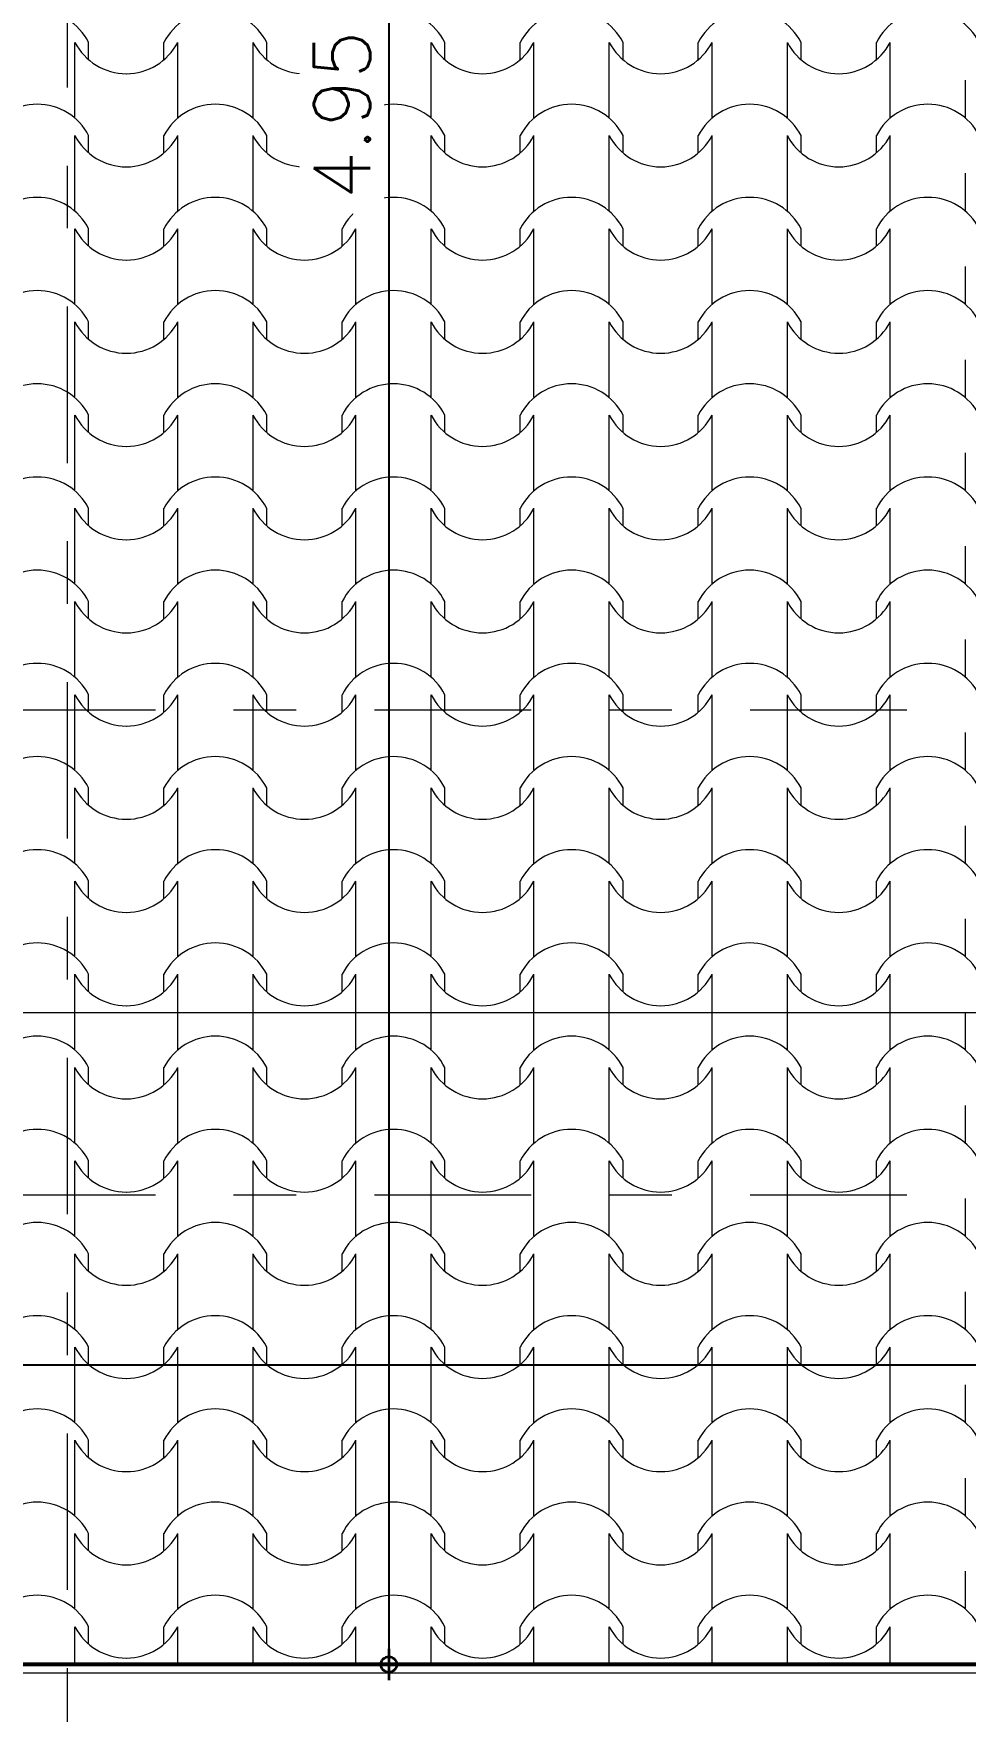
# Model space of a CAD drawing. Header units: metres. Extents: x -50 to 76, y -61 to 14.
# Drawn here: x 56.157 to 57.645, y -4.425 to -1.745 of the extents above; entities that cross this region are included whole.
import ezdxf

# ---------------------------------------------------------------- set-up
doc = ezdxf.new("R2010")
doc.units = ezdxf.units.M
doc.header["$MEASUREMENT"] = 0
doc.linetypes.add('CENTERX2', pattern=[4, 2.5, -0.5, 0.5, -0.5])
doc.linetypes.add('DASHDOT2', pattern=[0.5, 0.25, -0.125, 0, -0.125])
for name, color, linetype, lineweight in [('1 CORTES', 113, 'Continuous', 18), ('1 CUBIERTAS', 226, 'Continuous', 53), ('COTAS', 251, 'Continuous', 35), ('EJES', 251, 'CENTERX2', 0)]:
    doc.layers.add(name, color=color, linetype=linetype, lineweight=lineweight)
doc.layers.add('Nuevo_Estructura Compleja - Cubiertas', color=7, linetype='Continuous')
doc.layers.add('Nuevo_Estructura Compleja - Cubiertas_Pluma_Nº__92', color=7, linetype='Continuous', lineweight=13, true_color=0xbf8080)
doc.styles.add('cotas', font='romans.shx')
doc.dimstyles.new('COT-50', dxfattribs={"dimscale": 0.5, "dimtxt": 0.18, "dimasz": 0.05, "dimexe": 0.08, "dimexo": 0.1, "dimgap": 0.06, "dimtad": 1, "dimzin": 4, "dimdsep": 46, "dimtxsty": 'cotas', "dimblk1": 'COTA', "dimblk2": 'COTA', "dimsah": 1, "dimcen": 0.09, "dimse1": 1, "dimse2": 1, "dimclrd": 256, "dimclre": 253, "dimclrt": 14, "dimadec": 0, "dimazin": 0, "dimtfac": 1, "dimtix": 1, "dimtmove": 0, "dimatfit": 3, "dimldrblk": 'COTA', "dimfxl": 1, "dimtfill": 1, "dimtfillclr": 256, "dimtolj": 1, "dimtzin": 12, "dimarcsym": 0})

# ---------------------------------------------------------------- blocks, each defined once
blk = doc.blocks.new('*X26')
at = {"layer": 'Nuevo_Estructura Compleja - Cubiertas_Pluma_Nº__92', "color": 23, "linetype": 'Continuous', "lineweight": 13, "true_color": 0xbf8080}
for p, q in [((1.9118, -1.8192), (1.9118, -1.7588)), ((1.9338, -1.7865), (1.9338, -1.7588)), ((2.0541, -1.7865), (2.0541, -1.7588)), ((2.0761, -1.8192), (2.0761, -1.7588)), ((2.1963, -1.8192), (2.1963, -1.7588)), ((2.2183, -1.7865), (2.2183, -1.7588)), ((2.3386, -1.7865), (2.3386, -1.7588)), ((2.3606, -1.8192), (2.3606, -1.7588)), ((2.4808, -1.8192), (2.4808, -1.7588)), ((2.5028, -1.7865), (2.5028, -1.7588)), ((2.623, -1.7865), (2.623, -1.7588)), ((2.645, -1.8192), (2.645, -1.7588)), ((2.7653, -1.8192), (2.7653, -1.7588)), ((2.7873, -1.7865), (2.7873, -1.7588)), ((2.9075, -1.7865), (2.9075, -1.7588)), ((2.9295, -1.8192), (2.9295, -1.7588)), ((3.0498, -1.8192), (3.0498, -1.7588)), ((3.0718, -1.7865), (3.0718, -1.7588)), ((3.192, -1.7865), (3.192, -1.7588)), ((3.214, -1.8192), (3.214, -1.7588)), ((1.9118, -1.8795), (1.9118, -1.8192)), ((2.0761, -1.8795), (2.0761, -1.8192)), ((2.1963, -1.8795), (2.1963, -1.8192)), ((2.3606, -1.8795), (2.3606, -1.8192)), ((2.4808, -1.8795), (2.4808, -1.8192)), ((2.645, -1.8795), (2.645, -1.8192)), ((2.7653, -1.8795), (2.7653, -1.8192)), ((2.9295, -1.8795), (2.9295, -1.8192)), ((3.0498, -1.8795), (3.0498, -1.8192)), ((3.214, -1.8795), (3.214, -1.8192)), ((3.3342, -1.8795), (3.3342, -1.8192)), ((1.9118, -1.968), (1.9118, -1.9077)), ((1.9338, -1.9354), (1.9338, -1.9077)), ((2.0541, -1.9354), (2.0541, -1.9077)), ((2.0761, -1.968), (2.0761, -1.9077)), ((2.1963, -1.968), (2.1963, -1.9077)), ((2.2183, -1.9354), (2.2183, -1.9077)), ((2.3386, -1.9354), (2.3386, -1.9077)), ((2.3606, -1.968), (2.3606, -1.9077)), ((2.4808, -1.968), (2.4808, -1.9077)), ((2.5028, -1.9354), (2.5028, -1.9077)), ((2.623, -1.9354), (2.623, -1.9077)), ((2.645, -1.968), (2.645, -1.9077)), ((2.7653, -1.968), (2.7653, -1.9077)), ((2.7873, -1.9354), (2.7873, -1.9077)), ((2.9075, -1.9354), (2.9075, -1.9077)), ((2.9295, -1.968), (2.9295, -1.9077)), ((3.0498, -1.968), (3.0498, -1.9077)), ((3.0718, -1.9354), (3.0718, -1.9077)), ((3.192, -1.9354), (3.192, -1.9077)), ((3.214, -1.968), (3.214, -1.9077)), ((1.9118, -2.0284), (1.9118, -1.968)), ((2.0761, -2.0284), (2.0761, -1.968)), ((2.1963, -2.0284), (2.1963, -1.968)), ((2.3606, -2.0284), (2.3606, -1.968)), ((2.4808, -2.0284), (2.4808, -1.968)), ((2.645, -2.0284), (2.645, -1.968)), ((2.7653, -2.0284), (2.7653, -1.968)), ((2.9295, -2.0284), (2.9295, -1.968)), ((3.0498, -2.0284), (3.0498, -1.968)), ((3.214, -2.0284), (3.214, -1.968)), ((3.3342, -2.0284), (3.3342, -1.968)), ((1.9118, -2.1169), (1.9118, -2.0565)), ((1.9338, -2.0843), (1.9338, -2.0565)), ((2.0541, -2.0843), (2.0541, -2.0565)), ((2.0761, -2.1169), (2.0761, -2.0565)), ((2.1963, -2.1169), (2.1963, -2.0565)), ((2.2183, -2.0843), (2.2183, -2.0565)), ((2.3386, -2.0843), (2.3386, -2.0565)), ((2.3606, -2.1169), (2.3606, -2.0565)), ((2.4808, -2.1169), (2.4808, -2.0565)), ((2.5028, -2.0843), (2.5028, -2.0565)), ((2.623, -2.0843), (2.623, -2.0565)), ((2.645, -2.1169), (2.645, -2.0565)), ((2.7653, -2.1169), (2.7653, -2.0565)), ((2.7873, -2.0843), (2.7873, -2.0565)), ((2.9075, -2.0843), (2.9075, -2.0565)), ((2.9295, -2.1169), (2.9295, -2.0565)), ((3.0498, -2.1169), (3.0498, -2.0565)), ((3.0718, -2.0843), (3.0718, -2.0565)), ((3.192, -2.0843), (3.192, -2.0565)), ((3.214, -2.1169), (3.214, -2.0565)), ((1.9118, -2.1773), (1.9118, -2.1169)), ((2.0761, -2.1773), (2.0761, -2.1169)), ((2.1963, -2.1773), (2.1963, -2.1169)), ((2.3606, -2.1773), (2.3606, -2.1169)), ((2.4808, -2.1773), (2.4808, -2.1169)), ((2.645, -2.1773), (2.645, -2.1169)), ((2.7653, -2.1773), (2.7653, -2.1169)), ((2.9295, -2.1773), (2.9295, -2.1169)), ((3.0498, -2.1773), (3.0498, -2.1169)), ((3.214, -2.1773), (3.214, -2.1169)), ((3.3342, -2.1773), (3.3342, -2.1169)), ((1.9118, -2.2658), (1.9118, -2.2054)), ((1.9338, -2.2332), (1.9338, -2.2054)), ((2.0541, -2.2332), (2.0541, -2.2054)), ((2.0761, -2.2658), (2.0761, -2.2054)), ((2.1963, -2.2658), (2.1963, -2.2054)), ((2.2183, -2.2332), (2.2183, -2.2054)), ((2.3386, -2.2332), (2.3386, -2.2054)), ((2.3606, -2.2658), (2.3606, -2.2054)), ((2.4808, -2.2658), (2.4808, -2.2054)), ((2.5028, -2.2332), (2.5028, -2.2054)), ((2.623, -2.2332), (2.623, -2.2054)), ((2.645, -2.2658), (2.645, -2.2054)), ((2.7653, -2.2658), (2.7653, -2.2054)), ((2.7873, -2.2332), (2.7873, -2.2054)), ((2.9075, -2.2332), (2.9075, -2.2054)), ((2.9295, -2.2658), (2.9295, -2.2054)), ((3.0498, -2.2658), (3.0498, -2.2054)), ((3.0718, -2.2332), (3.0718, -2.2054)), ((3.192, -2.2332), (3.192, -2.2054)), ((3.214, -2.2658), (3.214, -2.2054)), ((1.9118, -2.3262), (1.9118, -2.2658)), ((2.0761, -2.3262), (2.0761, -2.2658)), ((2.1963, -2.3262), (2.1963, -2.2658)), ((2.3606, -2.3262), (2.3606, -2.2658)), ((2.4808, -2.3262), (2.4808, -2.2658)), ((2.645, -2.3262), (2.645, -2.2658)), ((2.7653, -2.3262), (2.7653, -2.2658)), ((2.9295, -2.3262), (2.9295, -2.2658)), ((3.0498, -2.3262), (3.0498, -2.2658)), ((3.214, -2.3262), (3.214, -2.2658)), ((3.3342, -2.3262), (3.3342, -2.2658)), ((1.9118, -2.4147), (1.9118, -2.3543)), ((1.9338, -2.382), (1.9338, -2.3543)), ((2.0541, -2.382), (2.0541, -2.3543)), ((2.0761, -2.4147), (2.0761, -2.3543)), ((2.1963, -2.4147), (2.1963, -2.3543)), ((2.2183, -2.382), (2.2183, -2.3543)), ((2.3386, -2.382), (2.3386, -2.3543)), ((2.3606, -2.4147), (2.3606, -2.3543)), ((2.4808, -2.4147), (2.4808, -2.3543)), ((2.5028, -2.382), (2.5028, -2.3543)), ((2.623, -2.382), (2.623, -2.3543)), ((2.645, -2.4147), (2.645, -2.3543)), ((2.7653, -2.4147), (2.7653, -2.3543)), ((2.7873, -2.382), (2.7873, -2.3543)), ((2.9075, -2.382), (2.9075, -2.3543)), ((2.9295, -2.4147), (2.9295, -2.3543)), ((3.0498, -2.4147), (3.0498, -2.3543)), ((3.0718, -2.382), (3.0718, -2.3543)), ((3.192, -2.382), (3.192, -2.3543)), ((3.214, -2.4147), (3.214, -2.3543)), ((1.9118, -2.475), (1.9118, -2.4147)), ((2.0761, -2.475), (2.0761, -2.4147)), ((2.1963, -2.475), (2.1963, -2.4147)), ((2.3606, -2.475), (2.3606, -2.4147)), ((2.4808, -2.475), (2.4808, -2.4147)), ((2.645, -2.475), (2.645, -2.4147)), ((2.7653, -2.475), (2.7653, -2.4147)), ((2.9295, -2.475), (2.9295, -2.4147)), ((3.0498, -2.475), (3.0498, -2.4147)), ((3.214, -2.475), (3.214, -2.4147)), ((3.3342, -2.475), (3.3342, -2.4147)), ((1.9118, -2.5635), (1.9118, -2.5031)), ((1.9338, -2.5309), (1.9338, -2.5031)), ((2.0541, -2.5309), (2.0541, -2.5031)), ((2.0761, -2.5635), (2.0761, -2.5031)), ((2.1963, -2.5635), (2.1963, -2.5031)), ((2.2183, -2.5309), (2.2183, -2.5031)), ((2.3386, -2.5309), (2.3386, -2.5031)), ((2.3606, -2.5635), (2.3606, -2.5031)), ((2.4808, -2.5635), (2.4808, -2.5031)), ((2.5028, -2.5309), (2.5028, -2.5031)), ((2.623, -2.5309), (2.623, -2.5031)), ((2.645, -2.5635), (2.645, -2.5031)), ((2.7653, -2.5635), (2.7653, -2.5031)), ((2.7873, -2.5309), (2.7873, -2.5031)), ((2.9075, -2.5309), (2.9075, -2.5031)), ((2.9295, -2.5635), (2.9295, -2.5031)), ((3.0498, -2.5635), (3.0498, -2.5031)), ((3.0718, -2.5309), (3.0718, -2.5031)), ((3.192, -2.5309), (3.192, -2.5031)), ((3.214, -2.5635), (3.214, -2.5031)), ((1.9118, -2.6239), (1.9118, -2.5635)), ((2.0761, -2.6239), (2.0761, -2.5635)), ((2.1963, -2.6239), (2.1963, -2.5635)), ((2.3606, -2.6239), (2.3606, -2.5635)), ((2.4808, -2.6239), (2.4808, -2.5635)), ((2.645, -2.6239), (2.645, -2.5635)), ((2.7653, -2.6239), (2.7653, -2.5635)), ((2.9295, -2.6239), (2.9295, -2.5635)), ((3.0498, -2.6239), (3.0498, -2.5635)), ((3.214, -2.6239), (3.214, -2.5635)), ((3.3342, -2.6239), (3.3342, -2.5635)), ((1.9118, -2.7124), (1.9118, -2.652)), ((1.9338, -2.6798), (1.9338, -2.652)), ((2.0541, -2.6798), (2.0541, -2.652)), ((2.0761, -2.7124), (2.0761, -2.652)), ((2.1963, -2.7124), (2.1963, -2.652)), ((2.2183, -2.6798), (2.2183, -2.652)), ((2.3386, -2.6798), (2.3386, -2.652)), ((2.3606, -2.7124), (2.3606, -2.652)), ((2.4808, -2.7124), (2.4808, -2.652)), ((2.5028, -2.6798), (2.5028, -2.652)), ((2.623, -2.6798), (2.623, -2.652)), ((2.645, -2.7124), (2.645, -2.652)), ((2.7653, -2.7124), (2.7653, -2.652)), ((2.7873, -2.6798), (2.7873, -2.652)), ((2.9075, -2.6798), (2.9075, -2.652)), ((2.9295, -2.7124), (2.9295, -2.652)), ((3.0498, -2.7124), (3.0498, -2.652)), ((3.0718, -2.6798), (3.0718, -2.652)), ((3.192, -2.6798), (3.192, -2.652)), ((3.214, -2.7124), (3.214, -2.652)), ((1.9118, -2.7728), (1.9118, -2.7124)), ((2.0761, -2.7728), (2.0761, -2.7124)), ((2.1963, -2.7728), (2.1963, -2.7124)), ((2.3606, -2.7728), (2.3606, -2.7124)), ((2.4808, -2.7728), (2.4808, -2.7124)), ((2.645, -2.7728), (2.645, -2.7124)), ((2.7653, -2.7728), (2.7653, -2.7124)), ((2.9295, -2.7728), (2.9295, -2.7124)), ((3.0498, -2.7728), (3.0498, -2.7124)), ((3.214, -2.7728), (3.214, -2.7124)), ((3.3342, -2.7728), (3.3342, -2.7124)), ((1.9118, -2.8613), (1.9118, -2.8009)), ((1.9338, -2.8287), (1.9338, -2.8009)), ((2.0541, -2.8287), (2.0541, -2.8009)), ((2.0761, -2.8613), (2.0761, -2.8009)), ((2.1963, -2.8613), (2.1963, -2.8009)), ((2.2183, -2.8287), (2.2183, -2.8009)), ((2.3386, -2.8287), (2.3386, -2.8009)), ((2.3606, -2.8613), (2.3606, -2.8009)), ((2.4808, -2.8613), (2.4808, -2.8009)), ((2.5028, -2.8287), (2.5028, -2.8009)), ((2.623, -2.8287), (2.623, -2.8009)), ((2.645, -2.8613), (2.645, -2.8009)), ((2.7653, -2.8613), (2.7653, -2.8009)), ((2.7873, -2.8287), (2.7873, -2.8009)), ((2.9075, -2.8287), (2.9075, -2.8009)), ((2.9295, -2.8613), (2.9295, -2.8009)), ((3.0498, -2.8613), (3.0498, -2.8009)), ((3.0718, -2.8287), (3.0718, -2.8009)), ((3.192, -2.8287), (3.192, -2.8009)), ((3.214, -2.8613), (3.214, -2.8009)), ((1.9118, -2.9216), (1.9118, -2.8613)), ((2.0761, -2.9216), (2.0761, -2.8613)), ((2.1963, -2.9216), (2.1963, -2.8613)), ((2.3606, -2.9216), (2.3606, -2.8613)), ((2.4808, -2.9216), (2.4808, -2.8613)), ((2.645, -2.9216), (2.645, -2.8613)), ((2.7653, -2.9216), (2.7653, -2.8613)), ((2.9295, -2.9216), (2.9295, -2.8613)), ((3.0498, -2.9216), (3.0498, -2.8613)), ((3.214, -2.9216), (3.214, -2.8613)), ((3.3342, -2.9216), (3.3342, -2.8613)), ((1.9118, -3.0101), (1.9118, -2.9498)), ((1.9338, -2.9775), (1.9338, -2.9498)), ((2.0541, -2.9775), (2.0541, -2.9498)), ((2.0761, -3.0101), (2.0761, -2.9498)), ((2.1963, -3.0101), (2.1963, -2.9498)), ((2.2183, -2.9775), (2.2183, -2.9498)), ((2.3386, -2.9775), (2.3386, -2.9498)), ((2.3606, -3.0101), (2.3606, -2.9498)), ((2.4808, -3.0101), (2.4808, -2.9498)), ((2.5028, -2.9775), (2.5028, -2.9498)), ((2.623, -2.9775), (2.623, -2.9498)), ((2.645, -3.0101), (2.645, -2.9498)), ((2.7653, -3.0101), (2.7653, -2.9498)), ((2.7873, -2.9775), (2.7873, -2.9498)), ((2.9075, -2.9775), (2.9075, -2.9498)), ((2.9295, -3.0101), (2.9295, -2.9498)), ((3.0498, -3.0101), (3.0498, -2.9498)), ((3.0718, -2.9775), (3.0718, -2.9498)), ((3.192, -2.9775), (3.192, -2.9498)), ((3.214, -3.0101), (3.214, -2.9498)), ((1.9118, -3.0705), (1.9118, -3.0101)), ((2.0761, -3.0705), (2.0761, -3.0101)), ((2.1963, -3.0705), (2.1963, -3.0101)), ((2.3606, -3.0705), (2.3606, -3.0101)), ((2.4808, -3.0705), (2.4808, -3.0101)), ((2.645, -3.0705), (2.645, -3.0101)), ((2.7653, -3.0705), (2.7653, -3.0101)), ((2.9295, -3.0705), (2.9295, -3.0101)), ((3.0498, -3.0705), (3.0498, -3.0101)), ((3.214, -3.0705), (3.214, -3.0101)), ((3.3342, -3.0705), (3.3342, -3.0101)), ((1.9118, -3.159), (1.9118, -3.0986)), ((1.9338, -3.1264), (1.9338, -3.0986)), ((2.0541, -3.1264), (2.0541, -3.0986)), ((2.0761, -3.159), (2.0761, -3.0986)), ((2.1963, -3.159), (2.1963, -3.0986)), ((2.2183, -3.1264), (2.2183, -3.0986)), ((2.3386, -3.1264), (2.3386, -3.0986)), ((2.3606, -3.159), (2.3606, -3.0986)), ((2.4808, -3.159), (2.4808, -3.0986)), ((2.5028, -3.1264), (2.5028, -3.0986)), ((2.623, -3.1264), (2.623, -3.0986)), ((2.645, -3.159), (2.645, -3.0986)), ((2.7653, -3.159), (2.7653, -3.0986)), ((2.7873, -3.1264), (2.7873, -3.0986)), ((2.9075, -3.1264), (2.9075, -3.0986)), ((2.9295, -3.159), (2.9295, -3.0986)), ((3.0498, -3.159), (3.0498, -3.0986)), ((3.0718, -3.1264), (3.0718, -3.0986)), ((3.192, -3.1264), (3.192, -3.0986)), ((3.214, -3.159), (3.214, -3.0986)), ((1.9118, -3.2194), (1.9118, -3.159)), ((2.0761, -3.2194), (2.0761, -3.159)), ((2.1963, -3.2194), (2.1963, -3.159)), ((2.3606, -3.2194), (2.3606, -3.159)), ((2.4808, -3.2194), (2.4808, -3.159)), ((2.645, -3.2194), (2.645, -3.159)), ((2.7653, -3.2194), (2.7653, -3.159)), ((2.9295, -3.2194), (2.9295, -3.159)), ((3.0498, -3.2194), (3.0498, -3.159)), ((3.214, -3.2194), (3.214, -3.159)), ((3.3342, -3.2194), (3.3342, -3.159)), ((1.9118, -3.3079), (1.9118, -3.2475)), ((1.9338, -3.2753), (1.9338, -3.2475)), ((2.0541, -3.2753), (2.0541, -3.2475)), ((2.0761, -3.3079), (2.0761, -3.2475)), ((2.1963, -3.3079), (2.1963, -3.2475)), ((2.2183, -3.2753), (2.2183, -3.2475)), ((2.3386, -3.2753), (2.3386, -3.2475)), ((2.3606, -3.3079), (2.3606, -3.2475)), ((2.4808, -3.3079), (2.4808, -3.2475)), ((2.5028, -3.2753), (2.5028, -3.2475)), ((2.623, -3.2753), (2.623, -3.2475)), ((2.645, -3.3079), (2.645, -3.2475)), ((2.7653, -3.3079), (2.7653, -3.2475)), ((2.7873, -3.2753), (2.7873, -3.2475)), ((2.9075, -3.2753), (2.9075, -3.2475)), ((2.9295, -3.3079), (2.9295, -3.2475)), ((3.0498, -3.3079), (3.0498, -3.2475)), ((3.0718, -3.2753), (3.0718, -3.2475)), ((3.192, -3.2753), (3.192, -3.2475)), ((3.214, -3.3079), (3.214, -3.2475)), ((1.9118, -3.3683), (1.9118, -3.3079)), ((2.0761, -3.3683), (2.0761, -3.3079)), ((2.1963, -3.3683), (2.1963, -3.3079)), ((2.3606, -3.3683), (2.3606, -3.3079)), ((2.4808, -3.3683), (2.4808, -3.3079)), ((2.645, -3.3683), (2.645, -3.3079)), ((2.7653, -3.3683), (2.7653, -3.3079)), ((2.9295, -3.3683), (2.9295, -3.3079)), ((3.0498, -3.3683), (3.0498, -3.3079)), ((3.214, -3.3683), (3.214, -3.3079)), ((3.3342, -3.3683), (3.3342, -3.3079)), ((1.9118, -3.4568), (1.9118, -3.3964)), ((1.9338, -3.4241), (1.9338, -3.3964)), ((2.0541, -3.4241), (2.0541, -3.3964)), ((2.0761, -3.4568), (2.0761, -3.3964)), ((2.1963, -3.4568), (2.1963, -3.3964)), ((2.2183, -3.4241), (2.2183, -3.3964)), ((2.3386, -3.4241), (2.3386, -3.3964)), ((2.3606, -3.4568), (2.3606, -3.3964)), ((2.4808, -3.4568), (2.4808, -3.3964)), ((2.5028, -3.4241), (2.5028, -3.3964)), ((2.623, -3.4241), (2.623, -3.3964)), ((2.645, -3.4568), (2.645, -3.3964)), ((2.7653, -3.4568), (2.7653, -3.3964)), ((2.7873, -3.4241), (2.7873, -3.3964)), ((2.9075, -3.4241), (2.9075, -3.3964)), ((2.9295, -3.4568), (2.9295, -3.3964)), ((3.0498, -3.4568), (3.0498, -3.3964)), ((3.0718, -3.4241), (3.0718, -3.3964)), ((3.192, -3.4241), (3.192, -3.3964)), ((3.214, -3.4568), (3.214, -3.3964)), ((1.9118, -3.5171), (1.9118, -3.4568)), ((2.0761, -3.5171), (2.0761, -3.4568)), ((2.1963, -3.5171), (2.1963, -3.4568)), ((2.3606, -3.5171), (2.3606, -3.4568)), ((2.4808, -3.5171), (2.4808, -3.4568)), ((2.645, -3.5171), (2.645, -3.4568)), ((2.7653, -3.5171), (2.7653, -3.4568)), ((2.9295, -3.5171), (2.9295, -3.4568)), ((3.0498, -3.5171), (3.0498, -3.4568)), ((3.214, -3.5171), (3.214, -3.4568)), ((3.3342, -3.5171), (3.3342, -3.4568)), ((1.9118, -3.6056), (1.9118, -3.5453)), ((1.9338, -3.573), (1.9338, -3.5453)), ((2.0541, -3.573), (2.0541, -3.5453)), ((2.0761, -3.6056), (2.0761, -3.5453)), ((2.1963, -3.6056), (2.1963, -3.5453)), ((2.2183, -3.573), (2.2183, -3.5453)), ((2.3386, -3.573), (2.3386, -3.5453)), ((2.3606, -3.6056), (2.3606, -3.5453)), ((2.4808, -3.6056), (2.4808, -3.5453)), ((2.5028, -3.573), (2.5028, -3.5453)), ((2.623, -3.573), (2.623, -3.5453)), ((2.645, -3.6056), (2.645, -3.5453)), ((2.7653, -3.6056), (2.7653, -3.5453)), ((2.7873, -3.573), (2.7873, -3.5453)), ((2.9075, -3.573), (2.9075, -3.5453)), ((2.9295, -3.6056), (2.9295, -3.5453)), ((3.0498, -3.6056), (3.0498, -3.5453)), ((3.0718, -3.573), (3.0718, -3.5453)), ((3.192, -3.573), (3.192, -3.5453)), ((3.214, -3.6056), (3.214, -3.5453)), ((1.9118, -3.666), (1.9118, -3.6056)), ((2.0761, -3.666), (2.0761, -3.6056)), ((2.1963, -3.666), (2.1963, -3.6056)), ((2.3606, -3.666), (2.3606, -3.6056)), ((2.4808, -3.666), (2.4808, -3.6056)), ((2.645, -3.666), (2.645, -3.6056)), ((2.7653, -3.666), (2.7653, -3.6056)), ((2.9295, -3.666), (2.9295, -3.6056)), ((3.0498, -3.666), (3.0498, -3.6056)), ((3.214, -3.666), (3.214, -3.6056)), ((3.3342, -3.666), (3.3342, -3.6056)), ((1.9118, -3.7545), (1.9118, -3.6941)), ((1.9338, -3.7219), (1.9338, -3.6941)), ((2.0541, -3.7219), (2.0541, -3.6941)), ((2.0761, -3.7545), (2.0761, -3.6941)), ((2.1963, -3.7545), (2.1963, -3.6941)), ((2.2183, -3.7219), (2.2183, -3.6941)), ((2.3386, -3.7219), (2.3386, -3.6941)), ((2.3606, -3.7545), (2.3606, -3.6941)), ((2.4808, -3.7545), (2.4808, -3.6941)), ((2.5028, -3.7219), (2.5028, -3.6941)), ((2.623, -3.7219), (2.623, -3.6941)), ((2.645, -3.7545), (2.645, -3.6941)), ((2.7653, -3.7545), (2.7653, -3.6941)), ((2.7873, -3.7219), (2.7873, -3.6941)), ((2.9075, -3.7219), (2.9075, -3.6941)), ((2.9295, -3.7545), (2.9295, -3.6941)), ((3.0498, -3.7545), (3.0498, -3.6941)), ((3.0718, -3.7219), (3.0718, -3.6941)), ((3.192, -3.7219), (3.192, -3.6941)), ((3.214, -3.7545), (3.214, -3.6941)), ((1.9118, -3.8149), (1.9118, -3.7545)), ((2.0761, -3.8149), (2.0761, -3.7545)), ((2.1963, -3.8149), (2.1963, -3.7545)), ((2.3606, -3.8149), (2.3606, -3.7545)), ((2.4808, -3.8149), (2.4808, -3.7545)), ((2.645, -3.8149), (2.645, -3.7545)), ((2.7653, -3.8149), (2.7653, -3.7545)), ((2.9295, -3.8149), (2.9295, -3.7545)), ((3.0498, -3.8149), (3.0498, -3.7545)), ((3.214, -3.8149), (3.214, -3.7545)), ((3.3342, -3.8149), (3.3342, -3.7545)), ((1.9118, -3.9034), (1.9118, -3.843)), ((1.9338, -3.8708), (1.9338, -3.843)), ((2.0541, -3.8708), (2.0541, -3.843)), ((2.0761, -3.9034), (2.0761, -3.843)), ((2.1963, -3.9034), (2.1963, -3.843)), ((2.2183, -3.8708), (2.2183, -3.843)), ((2.3386, -3.8708), (2.3386, -3.843)), ((2.3606, -3.9034), (2.3606, -3.843)), ((2.4808, -3.9034), (2.4808, -3.843)), ((2.5028, -3.8708), (2.5028, -3.843)), ((2.623, -3.8708), (2.623, -3.843)), ((2.645, -3.9034), (2.645, -3.843)), ((2.7653, -3.9034), (2.7653, -3.843)), ((2.7873, -3.8708), (2.7873, -3.843)), ((2.9075, -3.8708), (2.9075, -3.843)), ((2.9295, -3.9034), (2.9295, -3.843)), ((3.0498, -3.9034), (3.0498, -3.843)), ((3.0718, -3.8708), (3.0718, -3.843)), ((3.192, -3.8708), (3.192, -3.843)), ((3.214, -3.9034), (3.214, -3.843)), ((1.9118, -3.9638), (1.9118, -3.9034)), ((2.0761, -3.9638), (2.0761, -3.9034)), ((2.1963, -3.9638), (2.1963, -3.9034)), ((2.3606, -3.9638), (2.3606, -3.9034)), ((2.4808, -3.9638), (2.4808, -3.9034)), ((2.645, -3.9638), (2.645, -3.9034)), ((2.7653, -3.9638), (2.7653, -3.9034)), ((2.9295, -3.9638), (2.9295, -3.9034)), ((3.0498, -3.9638), (3.0498, -3.9034)), ((3.214, -3.9638), (3.214, -3.9034)), ((3.3342, -3.9638), (3.3342, -3.9034)), ((1.9118, -4.0523), (1.9118, -3.9919)), ((1.9338, -4.0196), (1.9338, -3.9919)), ((2.0541, -4.0196), (2.0541, -3.9919)), ((2.0761, -4.0523), (2.0761, -3.9919)), ((2.1963, -4.0523), (2.1963, -3.9919)), ((2.2183, -4.0196), (2.2183, -3.9919)), ((2.3386, -4.0196), (2.3386, -3.9919)), ((2.3606, -4.0523), (2.3606, -3.9919)), ((2.4808, -4.0523), (2.4808, -3.9919)), ((2.5028, -4.0196), (2.5028, -3.9919)), ((2.623, -4.0196), (2.623, -3.9919)), ((2.645, -4.0523), (2.645, -3.9919)), ((2.7653, -4.0523), (2.7653, -3.9919)), ((2.7873, -4.0196), (2.7873, -3.9919)), ((2.9075, -4.0196), (2.9075, -3.9919)), ((2.9295, -4.0523), (2.9295, -3.9919)), ((3.0498, -4.0523), (3.0498, -3.9919)), ((3.0718, -4.0196), (3.0718, -3.9919)), ((3.192, -4.0196), (3.192, -3.9919)), ((3.214, -4.0523), (3.214, -3.9919)), ((1.9118, -4.1126), (1.9118, -4.0523)), ((2.0761, -4.1126), (2.0761, -4.0523)), ((2.1963, -4.1126), (2.1963, -4.0523)), ((2.3606, -4.1126), (2.3606, -4.0523)), ((2.4808, -4.1126), (2.4808, -4.0523)), ((2.645, -4.1126), (2.645, -4.0523)), ((2.7653, -4.1126), (2.7653, -4.0523)), ((2.9295, -4.1126), (2.9295, -4.0523)), ((3.0498, -4.1126), (3.0498, -4.0523)), ((3.214, -4.1126), (3.214, -4.0523)), ((3.3342, -4.1126), (3.3342, -4.0523)), ((1.9118, -4.2011), (1.9118, -4.1408)), ((1.9338, -4.1685), (1.9338, -4.1408)), ((2.0541, -4.1685), (2.0541, -4.1408)), ((2.0761, -4.2011), (2.0761, -4.1408)), ((2.1963, -4.2011), (2.1963, -4.1408)), ((2.2183, -4.1685), (2.2183, -4.1408)), ((2.3386, -4.1685), (2.3386, -4.1408)), ((2.3606, -4.2011), (2.3606, -4.1408)), ((2.4808, -4.2011), (2.4808, -4.1408)), ((2.5028, -4.1685), (2.5028, -4.1408)), ((2.623, -4.1685), (2.623, -4.1408)), ((2.645, -4.2011), (2.645, -4.1408)), ((2.7653, -4.2011), (2.7653, -4.1408)), ((2.7873, -4.1685), (2.7873, -4.1408)), ((2.9075, -4.1685), (2.9075, -4.1408)), ((2.9295, -4.2011), (2.9295, -4.1408)), ((3.0498, -4.2011), (3.0498, -4.1408)), ((3.0718, -4.1685), (3.0718, -4.1408)), ((3.192, -4.1685), (3.192, -4.1408)), ((3.214, -4.2011), (3.214, -4.1408)), ((1.9118, -4.2615), (1.9118, -4.2011)), ((2.0761, -4.2615), (2.0761, -4.2011)), ((2.1963, -4.2615), (2.1963, -4.2011)), ((2.3606, -4.2615), (2.3606, -4.2011)), ((2.4808, -4.2615), (2.4808, -4.2011)), ((2.645, -4.2615), (2.645, -4.2011)), ((2.7653, -4.2615), (2.7653, -4.2011)), ((2.9295, -4.2615), (2.9295, -4.2011)), ((3.0498, -4.2615), (3.0498, -4.2011)), ((3.214, -4.2615), (3.214, -4.2011)), ((3.3342, -4.2615), (3.3342, -4.2011)), ((1.9118, -4.35), (1.9118, -4.2896)), ((1.9338, -4.3174), (1.9338, -4.2896)), ((2.0541, -4.3174), (2.0541, -4.2896)), ((2.0761, -4.35), (2.0761, -4.2896)), ((2.1963, -4.35), (2.1963, -4.2896)), ((2.2183, -4.3174), (2.2183, -4.2896)), ((2.3386, -4.3174), (2.3386, -4.2896)), ((2.3606, -4.35), (2.3606, -4.2896)), ((2.4808, -4.35), (2.4808, -4.2896)), ((2.5028, -4.3174), (2.5028, -4.2896)), ((2.623, -4.3174), (2.623, -4.2896)), ((2.645, -4.35), (2.645, -4.2896)), ((2.7653, -4.35), (2.7653, -4.2896)), ((2.7873, -4.3174), (2.7873, -4.2896)), ((2.9075, -4.3174), (2.9075, -4.2896)), ((2.9295, -4.35), (2.9295, -4.2896)), ((3.0498, -4.35), (3.0498, -4.2896)), ((3.0718, -4.3174), (3.0718, -4.2896)), ((3.192, -4.3174), (3.192, -4.2896)), ((3.214, -4.35), (3.214, -4.2896))]:
    blk.add_line(p, q, dxfattribs=at)
for centre, major_axis, start_param, end_param in [((1.8517, -1.7997), (0.0919, 0), 0.466079, 2.675513), ((2.1362, -1.7997), (0.0919, 0), 0.466079, 2.675513), ((2.4207, -1.7997), (0.0919, 0), 0.466079, 2.675513), ((2.7052, -1.7997), (0.0919, 0), 0.466079, 2.675513), ((2.9896, -1.7997), (0.0919, 0), 0.466079, 2.675513), ((3.2741, -1.7997), (0.0919, 0), 0.466079, 2.675513), ((1.9942, -1.7172), (0.0925, 0), 3.612631, 4.709413), ((1.9937, -1.7172), (0.0925, 0), 4.715365, 5.812147), ((2.2787, -1.7172), (0.0925, 0), 3.612631, 4.709413), ((2.2782, -1.7172), (0.0925, 0), 4.715365, 5.812147), ((2.5632, -1.7172), (0.0925, 0), 3.612631, 4.709413), ((2.5626, -1.7172), (0.0925, 0), 4.715365, 5.812147), ((2.8477, -1.7172), (0.0925, 0), 3.612631, 4.709413), ((2.8471, -1.7172), (0.0925, 0), 4.715365, 5.812147), ((3.1322, -1.7172), (0.0925, 0), 3.612631, 4.709413), ((3.1316, -1.7172), (0.0925, 0), 4.715365, 5.812147), ((1.8517, -1.9486), (0.0919, 0), 0.466079, 2.675513), ((2.1362, -1.9486), (0.0919, 0), 0.466079, 2.675513), ((2.4207, -1.9486), (0.0919, 0), 0.466079, 2.675513), ((2.7052, -1.9486), (0.0919, 0), 0.466079, 2.675513), ((2.9896, -1.9486), (0.0919, 0), 0.466079, 2.675513), ((3.2741, -1.9486), (0.0919, 0), 0.466079, 2.675513), ((1.9942, -1.8661), (0.0925, 0), 3.612631, 4.709413), ((1.9937, -1.8661), (0.0925, 0), 4.715365, 5.812147), ((2.2787, -1.8661), (0.0925, 0), 3.612631, 4.709413), ((2.2782, -1.8661), (0.0925, 0), 4.715365, 5.812147), ((2.5632, -1.8661), (0.0925, 0), 3.612631, 4.709413), ((2.5626, -1.8661), (0.0925, 0), 4.715365, 5.812147), ((2.8477, -1.8661), (0.0925, 0), 3.612631, 4.709413), ((2.8471, -1.8661), (0.0925, 0), 4.715365, 5.812147), ((3.1322, -1.8661), (0.0925, 0), 3.612631, 4.709413), ((3.1316, -1.8661), (0.0925, 0), 4.715365, 5.812147), ((1.8517, -2.0974), (0.0919, 0), 0.466079, 2.675513), ((2.1362, -2.0974), (0.0919, 0), 0.466079, 2.675513), ((2.4207, -2.0974), (0.0919, 0), 0.466079, 2.675513), ((2.7052, -2.0974), (0.0919, 0), 0.466079, 2.675513), ((2.9896, -2.0974), (0.0919, 0), 0.466079, 2.675513), ((3.2741, -2.0974), (0.0919, 0), 0.466079, 2.675513), ((1.9942, -2.015), (0.0925, 0), 3.612631, 4.709413), ((1.9937, -2.015), (0.0925, 0), 4.715365, 5.812147), ((2.2787, -2.015), (0.0925, 0), 3.612631, 4.709413), ((2.2782, -2.015), (0.0925, 0), 4.715365, 5.812147), ((2.5632, -2.015), (0.0925, 0), 3.612631, 4.709413), ((2.5626, -2.015), (0.0925, 0), 4.715365, 5.812147), ((2.8477, -2.015), (0.0925, 0), 3.612631, 4.709413), ((2.8471, -2.015), (0.0925, 0), 4.715365, 5.812147), ((3.1322, -2.015), (0.0925, 0), 3.612631, 4.709413), ((3.1316, -2.015), (0.0925, 0), 4.715365, 5.812147), ((1.8517, -2.2463), (0.0919, 0), 0.466079, 2.675513), ((2.1362, -2.2463), (0.0919, 0), 0.466079, 2.675513), ((2.4207, -2.2463), (0.0919, 0), 0.466079, 2.675513), ((2.7052, -2.2463), (0.0919, 0), 0.466079, 2.675513), ((2.9896, -2.2463), (0.0919, 0), 0.466079, 2.675513), ((3.2741, -2.2463), (0.0919, 0), 0.466079, 2.675513), ((1.9942, -2.1638), (0.0925, 0), 3.612631, 4.709413), ((1.9937, -2.1638), (0.0925, 0), 4.715365, 5.812147), ((2.2787, -2.1638), (0.0925, 0), 3.612631, 4.709413), ((2.2782, -2.1638), (0.0925, 0), 4.715365, 5.812147), ((2.5632, -2.1638), (0.0925, 0), 3.612631, 4.709413), ((2.5626, -2.1638), (0.0925, 0), 4.715365, 5.812147), ((2.8477, -2.1638), (0.0925, 0), 3.612631, 4.709413), ((2.8471, -2.1638), (0.0925, 0), 4.715365, 5.812147), ((3.1322, -2.1638), (0.0925, 0), 3.612631, 4.709413), ((3.1316, -2.1638), (0.0925, 0), 4.715365, 5.812147), ((1.8517, -2.3952), (0.0919, 0), 0.466079, 2.675513), ((2.1362, -2.3952), (0.0919, 0), 0.466079, 2.675513), ((2.4207, -2.3952), (0.0919, 0), 0.466079, 2.675513), ((2.7052, -2.3952), (0.0919, 0), 0.466079, 2.675513), ((2.9896, -2.3952), (0.0919, 0), 0.466079, 2.675513), ((3.2741, -2.3952), (0.0919, 0), 0.466079, 2.675513), ((1.9942, -2.3127), (0.0925, 0), 3.612631, 4.709413), ((1.9937, -2.3127), (0.0925, 0), 4.715365, 5.812147), ((2.2787, -2.3127), (0.0925, 0), 3.612631, 4.709413), ((2.2782, -2.3127), (0.0925, 0), 4.715365, 5.812147), ((2.5632, -2.3127), (0.0925, 0), 3.612631, 4.709413), ((2.5626, -2.3127), (0.0925, 0), 4.715365, 5.812147), ((2.8477, -2.3127), (0.0925, 0), 3.612631, 4.709413), ((2.8471, -2.3127), (0.0925, 0), 4.715365, 5.812147), ((3.1322, -2.3127), (0.0925, 0), 3.612631, 4.709413), ((3.1316, -2.3127), (0.0925, 0), 4.715365, 5.812147), ((1.8517, -2.5441), (0.0919, 0), 0.466079, 2.675513), ((2.1362, -2.5441), (0.0919, 0), 0.466079, 2.675513), ((2.4207, -2.5441), (0.0919, 0), 0.466079, 2.675513), ((2.7052, -2.5441), (0.0919, 0), 0.466079, 2.675513), ((2.9896, -2.5441), (0.0919, 0), 0.466079, 2.675513), ((3.2741, -2.5441), (0.0919, 0), 0.466079, 2.675513), ((1.9942, -2.4616), (0.0925, 0), 3.612631, 4.709413), ((1.9937, -2.4616), (0.0925, 0), 4.715365, 5.812147), ((2.2787, -2.4616), (0.0925, 0), 3.612631, 4.709413), ((2.2782, -2.4616), (0.0925, 0), 4.715365, 5.812147), ((2.5632, -2.4616), (0.0925, 0), 3.612631, 4.709413), ((2.5626, -2.4616), (0.0925, 0), 4.715365, 5.812147), ((2.8477, -2.4616), (0.0925, 0), 3.612631, 4.709413), ((2.8471, -2.4616), (0.0925, 0), 4.715365, 5.812147), ((3.1322, -2.4616), (0.0925, 0), 3.612631, 4.709413), ((3.1316, -2.4616), (0.0925, 0), 4.715365, 5.812147), ((1.8517, -2.6929), (0.0919, 0), 0.466079, 2.675513), ((2.1362, -2.6929), (0.0919, 0), 0.466079, 2.675513), ((2.4207, -2.6929), (0.0919, 0), 0.466079, 2.675513), ((2.7052, -2.6929), (0.0919, 0), 0.466079, 2.675513), ((2.9896, -2.6929), (0.0919, 0), 0.466079, 2.675513), ((3.2741, -2.6929), (0.0919, 0), 0.466079, 2.675513), ((1.9942, -2.6105), (0.0925, 0), 3.612631, 4.709413), ((1.9937, -2.6105), (0.0925, 0), 4.715365, 5.812147), ((2.2787, -2.6105), (0.0925, 0), 3.612631, 4.709413), ((2.2782, -2.6105), (0.0925, 0), 4.715365, 5.812147), ((2.5632, -2.6105), (0.0925, 0), 3.612631, 4.709413), ((2.5626, -2.6105), (0.0925, 0), 4.715365, 5.812147), ((2.8477, -2.6105), (0.0925, 0), 3.612631, 4.709413), ((2.8471, -2.6105), (0.0925, 0), 4.715365, 5.812147), ((3.1322, -2.6105), (0.0925, 0), 3.612631, 4.709413), ((3.1316, -2.6105), (0.0925, 0), 4.715365, 5.812147), ((1.8517, -2.8418), (0.0919, 0), 0.466079, 2.675513), ((2.1362, -2.8418), (0.0919, 0), 0.466079, 2.675513), ((2.4207, -2.8418), (0.0919, 0), 0.466079, 2.675513), ((2.7052, -2.8418), (0.0919, 0), 0.466079, 2.675513), ((2.9896, -2.8418), (0.0919, 0), 0.466079, 2.675513), ((3.2741, -2.8418), (0.0919, 0), 0.466079, 2.675513), ((1.9942, -2.7593), (0.0925, 0), 3.612631, 4.709413), ((1.9937, -2.7593), (0.0925, 0), 4.715365, 5.812147), ((2.2787, -2.7593), (0.0925, 0), 3.612631, 4.709413), ((2.2782, -2.7593), (0.0925, 0), 4.715365, 5.812147), ((2.5632, -2.7593), (0.0925, 0), 3.612631, 4.709413), ((2.5626, -2.7593), (0.0925, 0), 4.715365, 5.812147), ((2.8477, -2.7593), (0.0925, 0), 3.612631, 4.709413), ((2.8471, -2.7593), (0.0925, 0), 4.715365, 5.812147), ((3.1322, -2.7593), (0.0925, 0), 3.612631, 4.709413), ((3.1316, -2.7593), (0.0925, 0), 4.715365, 5.812147), ((1.8517, -2.9907), (0.0919, 0), 0.466079, 2.675513), ((2.1362, -2.9907), (0.0919, 0), 0.466079, 2.675513), ((2.4207, -2.9907), (0.0919, 0), 0.466079, 2.675513), ((2.7052, -2.9907), (0.0919, 0), 0.466079, 2.675513), ((2.9896, -2.9907), (0.0919, 0), 0.466079, 2.675513), ((3.2741, -2.9907), (0.0919, 0), 0.466079, 2.675513), ((1.9942, -2.9082), (0.0925, 0), 3.612631, 4.709413), ((1.9937, -2.9082), (0.0925, 0), 4.715365, 5.812147), ((2.2787, -2.9082), (0.0925, 0), 3.612631, 4.709413), ((2.2782, -2.9082), (0.0925, 0), 4.715365, 5.812147), ((2.5632, -2.9082), (0.0925, 0), 3.612631, 4.709413), ((2.5626, -2.9082), (0.0925, 0), 4.715365, 5.812147), ((2.8477, -2.9082), (0.0925, 0), 3.612631, 4.709413), ((2.8471, -2.9082), (0.0925, 0), 4.715365, 5.812147), ((3.1322, -2.9082), (0.0925, 0), 3.612631, 4.709413), ((3.1316, -2.9082), (0.0925, 0), 4.715365, 5.812147), ((1.8517, -3.1395), (0.0919, 0), 0.466079, 2.675513), ((2.1362, -3.1395), (0.0919, 0), 0.466079, 2.675513), ((2.4207, -3.1395), (0.0919, 0), 0.466079, 2.675513), ((2.7052, -3.1395), (0.0919, 0), 0.466079, 2.675513), ((2.9896, -3.1395), (0.0919, 0), 0.466079, 2.675513), ((3.2741, -3.1395), (0.0919, 0), 0.466079, 2.675513), ((1.9942, -3.0571), (0.0925, 0), 3.612631, 4.709413), ((1.9937, -3.0571), (0.0925, 0), 4.715365, 5.812147), ((2.2787, -3.0571), (0.0925, 0), 3.612631, 4.709413), ((2.2782, -3.0571), (0.0925, 0), 4.715365, 5.812147), ((2.5632, -3.0571), (0.0925, 0), 3.612631, 4.709413), ((2.5626, -3.0571), (0.0925, 0), 4.715365, 5.812147), ((2.8477, -3.0571), (0.0925, 0), 3.612631, 4.709413), ((2.8471, -3.0571), (0.0925, 0), 4.715365, 5.812147), ((3.1322, -3.0571), (0.0925, 0), 3.612631, 4.709413), ((3.1316, -3.0571), (0.0925, 0), 4.715365, 5.812147), ((1.8517, -3.2884), (0.0919, 0), 0.466079, 2.675513), ((2.1362, -3.2884), (0.0919, 0), 0.466079, 2.675513), ((2.4207, -3.2884), (0.0919, 0), 0.466079, 2.675513), ((2.7052, -3.2884), (0.0919, 0), 0.466079, 2.675513), ((2.9896, -3.2884), (0.0919, 0), 0.466079, 2.675513), ((3.2741, -3.2884), (0.0919, 0), 0.466079, 2.675513), ((1.9942, -3.206), (0.0925, 0), 3.612631, 4.709413), ((1.9937, -3.206), (0.0925, 0), 4.715365, 5.812147), ((2.2787, -3.206), (0.0925, 0), 3.612631, 4.709413), ((2.2782, -3.206), (0.0925, 0), 4.715365, 5.812147), ((2.5632, -3.206), (0.0925, 0), 3.612631, 4.709413), ((2.5626, -3.206), (0.0925, 0), 4.715365, 5.812147), ((2.8477, -3.206), (0.0925, 0), 3.612631, 4.709413), ((2.8471, -3.206), (0.0925, 0), 4.715365, 5.812147), ((3.1322, -3.206), (0.0925, 0), 3.612631, 4.709413), ((3.1316, -3.206), (0.0925, 0), 4.715365, 5.812147), ((1.8517, -3.4373), (0.0919, 0), 0.466079, 2.675513), ((2.1362, -3.4373), (0.0919, 0), 0.466079, 2.675513), ((2.4207, -3.4373), (0.0919, 0), 0.466079, 2.675513), ((2.7052, -3.4373), (0.0919, 0), 0.466079, 2.675513), ((2.9896, -3.4373), (0.0919, 0), 0.466079, 2.675513), ((3.2741, -3.4373), (0.0919, 0), 0.466079, 2.675513), ((1.9942, -3.3548), (0.0925, 0), 3.612631, 4.709413), ((1.9937, -3.3548), (0.0925, 0), 4.715365, 5.812147), ((2.2787, -3.3548), (0.0925, 0), 3.612631, 4.709413), ((2.2782, -3.3548), (0.0925, 0), 4.715365, 5.812147), ((2.5632, -3.3548), (0.0925, 0), 3.612631, 4.709413), ((2.5626, -3.3548), (0.0925, 0), 4.715365, 5.812147), ((2.8477, -3.3548), (0.0925, 0), 3.612631, 4.709413), ((2.8471, -3.3548), (0.0925, 0), 4.715365, 5.812147), ((3.1322, -3.3548), (0.0925, 0), 3.612631, 4.709413), ((3.1316, -3.3548), (0.0925, 0), 4.715365, 5.812147), ((1.8517, -3.5862), (0.0919, 0), 0.466079, 2.675513), ((2.1362, -3.5862), (0.0919, 0), 0.466079, 2.675513), ((2.4207, -3.5862), (0.0919, 0), 0.466079, 2.675513), ((2.7052, -3.5862), (0.0919, 0), 0.466079, 2.675513), ((2.9896, -3.5862), (0.0919, 0), 0.466079, 2.675513), ((3.2741, -3.5862), (0.0919, 0), 0.466079, 2.675513), ((1.9942, -3.5037), (0.0925, 0), 3.612631, 4.709413), ((1.9937, -3.5037), (0.0925, 0), 4.715365, 5.812147), ((2.2787, -3.5037), (0.0925, 0), 3.612631, 4.709413), ((2.2782, -3.5037), (0.0925, 0), 4.715365, 5.812147), ((2.5632, -3.5037), (0.0925, 0), 3.612631, 4.709413), ((2.5626, -3.5037), (0.0925, 0), 4.715365, 5.812147), ((2.8477, -3.5037), (0.0925, 0), 3.612631, 4.709413), ((2.8471, -3.5037), (0.0925, 0), 4.715365, 5.812147), ((3.1322, -3.5037), (0.0925, 0), 3.612631, 4.709413), ((3.1316, -3.5037), (0.0925, 0), 4.715365, 5.812147), ((1.8517, -3.735), (0.0919, 0), 0.466079, 2.675513), ((2.1362, -3.735), (0.0919, 0), 0.466079, 2.675513), ((2.4207, -3.735), (0.0919, 0), 0.466079, 2.675513), ((2.7052, -3.735), (0.0919, 0), 0.466079, 2.675513), ((2.9896, -3.735), (0.0919, 0), 0.466079, 2.675513), ((3.2741, -3.735), (0.0919, 0), 0.466079, 2.675513), ((1.9942, -3.6526), (0.0925, 0), 3.612631, 4.709413), ((1.9937, -3.6526), (0.0925, 0), 4.715365, 5.812147), ((2.2787, -3.6526), (0.0925, 0), 3.612631, 4.709413), ((2.2782, -3.6526), (0.0925, 0), 4.715365, 5.812147), ((2.5632, -3.6526), (0.0925, 0), 3.612631, 4.709413), ((2.5626, -3.6526), (0.0925, 0), 4.715365, 5.812147), ((2.8477, -3.6526), (0.0925, 0), 3.612631, 4.709413), ((2.8471, -3.6526), (0.0925, 0), 4.715365, 5.812147), ((3.1322, -3.6526), (0.0925, 0), 3.612631, 4.709413), ((3.1316, -3.6526), (0.0925, 0), 4.715365, 5.812147), ((1.8517, -3.8839), (0.0919, 0), 0.466079, 2.675513), ((2.1362, -3.8839), (0.0919, 0), 0.466079, 2.675513), ((2.4207, -3.8839), (0.0919, 0), 0.466079, 2.675513), ((2.7052, -3.8839), (0.0919, 0), 0.466079, 2.675513), ((2.9896, -3.8839), (0.0919, 0), 0.466079, 2.675513), ((3.2741, -3.8839), (0.0919, 0), 0.466079, 2.675513), ((1.9942, -3.8015), (0.0925, 0), 3.612631, 4.709413), ((1.9937, -3.8015), (0.0925, 0), 4.715365, 5.812147), ((2.2787, -3.8015), (0.0925, 0), 3.612631, 4.709413), ((2.2782, -3.8015), (0.0925, 0), 4.715365, 5.812147), ((2.5632, -3.8015), (0.0925, 0), 3.612631, 4.709413), ((2.5626, -3.8015), (0.0925, 0), 4.715365, 5.812147), ((2.8477, -3.8015), (0.0925, 0), 3.612631, 4.709413), ((2.8471, -3.8015), (0.0925, 0), 4.715365, 5.812147), ((3.1322, -3.8015), (0.0925, 0), 3.612631, 4.709413), ((3.1316, -3.8015), (0.0925, 0), 4.715365, 5.812147), ((1.8517, -4.0328), (0.0919, 0), 0.466079, 2.675513), ((2.1362, -4.0328), (0.0919, 0), 0.466079, 2.675513), ((2.4207, -4.0328), (0.0919, 0), 0.466079, 2.675513), ((2.7052, -4.0328), (0.0919, 0), 0.466079, 2.675513), ((2.9896, -4.0328), (0.0919, 0), 0.466079, 2.675513), ((3.2741, -4.0328), (0.0919, 0), 0.466079, 2.675513), ((1.9942, -3.9503), (0.0925, 0), 3.612631, 4.709413), ((1.9937, -3.9503), (0.0925, 0), 4.715365, 5.812147), ((2.2787, -3.9503), (0.0925, 0), 3.612631, 4.709413), ((2.2782, -3.9503), (0.0925, 0), 4.715365, 5.812147), ((2.5632, -3.9503), (0.0925, 0), 3.612631, 4.709413), ((2.5626, -3.9503), (0.0925, 0), 4.715365, 5.812147), ((2.8477, -3.9503), (0.0925, 0), 3.612631, 4.709413), ((2.8471, -3.9503), (0.0925, 0), 4.715365, 5.812147), ((3.1322, -3.9503), (0.0925, 0), 3.612631, 4.709413), ((3.1316, -3.9503), (0.0925, 0), 4.715365, 5.812147), ((1.8517, -4.1817), (0.0919, 0), 0.466079, 2.675513), ((2.1362, -4.1817), (0.0919, 0), 0.466079, 2.675513), ((2.4207, -4.1817), (0.0919, 0), 0.466079, 2.675513), ((2.7052, -4.1817), (0.0919, 0), 0.466079, 2.675513), ((2.9896, -4.1817), (0.0919, 0), 0.466079, 2.675513), ((3.2741, -4.1817), (0.0919, 0), 0.466079, 2.675513), ((1.9942, -4.0992), (0.0925, 0), 3.612631, 4.709413), ((1.9937, -4.0992), (0.0925, 0), 4.715365, 5.812147), ((2.2787, -4.0992), (0.0925, 0), 3.612631, 4.709413), ((2.2782, -4.0992), (0.0925, 0), 4.715365, 5.812147), ((2.5632, -4.0992), (0.0925, 0), 3.612631, 4.709413), ((2.5626, -4.0992), (0.0925, 0), 4.715365, 5.812147), ((2.8477, -4.0992), (0.0925, 0), 3.612631, 4.709413), ((2.8471, -4.0992), (0.0925, 0), 4.715365, 5.812147), ((3.1322, -4.0992), (0.0925, 0), 3.612631, 4.709413), ((3.1316, -4.0992), (0.0925, 0), 4.715365, 5.812147), ((1.8517, -4.3305), (0.0919, 0), 0.466079, 2.675513), ((2.1362, -4.3305), (0.0919, 0), 0.466079, 2.675513), ((2.4207, -4.3305), (0.0919, 0), 0.466079, 2.675513), ((2.7052, -4.3305), (0.0919, 0), 0.466079, 2.675513), ((2.9896, -4.3305), (0.0919, 0), 0.466079, 2.675513), ((3.2741, -4.3305), (0.0919, 0), 0.466079, 2.675513), ((1.9942, -4.2481), (0.0925, 0), 3.612631, 4.709413), ((1.9937, -4.2481), (0.0925, 0), 4.715365, 5.812147), ((2.2787, -4.2481), (0.0925, 0), 3.612631, 4.709413), ((2.2782, -4.2481), (0.0925, 0), 4.715365, 5.812147), ((2.5632, -4.2481), (0.0925, 0), 3.612631, 4.709413), ((2.5626, -4.2481), (0.0925, 0), 4.715365, 5.812147), ((2.8477, -4.2481), (0.0925, 0), 3.612631, 4.709413), ((2.8471, -4.2481), (0.0925, 0), 4.715365, 5.812147), ((3.1322, -4.2481), (0.0925, 0), 3.612631, 4.709413), ((3.1316, -4.2481), (0.0925, 0), 4.715365, 5.812147)]:
    blk.add_ellipse(centre, major_axis=major_axis, ratio=0.990268, start_param=start_param, end_param=end_param, dxfattribs=at)
blk = doc.blocks.new('Cubierta_1', base_point=(-4.2, -4.35))
at = {"layer": 'Nuevo_Estructura Compleja - Cubiertas_Pluma_Nº__92', "color": 23, "linetype": 'Continuous', "lineweight": 13, "true_color": 0xbf8080, "flags": 128}
for points in [[(7.05, -4.35), (-4.2, -4.35)], [(7.05, -4.3639), (-4.2, -4.3639)]]:
    blk.add_lwpolyline(points, dxfattribs=at)
at = {"layer": 'Nuevo_Estructura Compleja - Cubiertas', "color": 23, "linetype": 'Continuous', "lineweight": 13, "true_color": 0xbf8080}
blk.add_blockref('*X26', (0, 0), dxfattribs=at)
blk = doc.blocks.new('COTA')
for p, q in [((0, 1.5), (0, -1.5)), ((-1, 0), (1, 0))]:
    blk.add_line(p, q)
blk.add_circle((0, 0), 0.5)
blk = doc.blocks.new('*D619')
at = {"layer": 'COTAS', "lineweight": -2, "transparency": 16777216}
blk.add_line((49.9859, -3.8714), (61.6359, -3.8714), dxfattribs=at)
at = {"layer": 'Defpoints', "color": 0, "transparency": 16777216}
for p in [(61.6609, -3.8714), (49.9609, -4.5), (61.6609, -4.5)]:
    blk.add_point(p, dxfattribs=at)
at = {"layer": 'COTAS', "lineweight": -2, "transparency": 16777216, "xscale": 0.025, "yscale": 0.025, "zscale": 0.025, "rotation": 180}
blk.add_blockref('COTA', (49.9609, -3.8714), dxfattribs=at)
at = {"layer": 'COTAS', "lineweight": -2, "transparency": 16777216, "xscale": 0.025, "yscale": 0.025, "zscale": 0.025}
blk.add_blockref('COTA', (61.6609, -3.8714), dxfattribs=at)
at = {"layer": 'COTAS', "color": 14, "transparency": 16777216, "insert": (55.8109, -3.7964), "char_height": 0.09, "attachment_point": 5, "style": 'cotas', "bg_fill": 3, "box_fill_scale": 1.25, "bg_fill_color": 256, "bg_fill_true_color": 13158600, "bg_fill_transparency": 0}
blk.add_mtext('\\A1;11.70', dxfattribs=at)
blk = doc.blocks.new('*D657')
at = {"layer": 'COTAS', "lineweight": -2, "transparency": 16777216}
blk.add_line((56.7241, 0.575), (56.7241, -4.325), dxfattribs=at)
at = {"layer": 'Defpoints', "color": 0, "transparency": 16777216}
for p in [(61.5109, 0.6), (56.7241, -4.35), (61.5109, -4.35)]:
    blk.add_point(p, dxfattribs=at)
at = {"layer": 'COTAS', "lineweight": -2, "transparency": 16777216, "xscale": 0.025, "yscale": 0.025, "zscale": 0.025}
for p, rotation in [((56.7241, 0.6), 90), ((56.7241, -4.35), 270)]:
    blk.add_blockref('COTA', p, dxfattribs=dict(at, rotation=rotation))
at = {"layer": 'COTAS', "color": 14, "transparency": 16777216, "insert": (56.6491, -1.875), "char_height": 0.09, "attachment_point": 5, "rotation": 90, "style": 'cotas', "bg_fill": 3, "box_fill_scale": 1.25, "bg_fill_color": 256, "bg_fill_true_color": 13158600, "bg_fill_transparency": 0}
blk.add_mtext('\\A1;4.95', dxfattribs=at)

msp = doc.modelspace()

# ---------------------------------------------------------------- linework, layer by layer
at = {"layer": '1 CORTES'}
msp.add_line((45.2813, -3.3086), (68.1098, -3.3086), dxfattribs=at)
at = {"layer": '1 CUBIERTAS'}
msp.add_lwpolyline([(61.5109, -4.35), (50.1109, -4.35), (50.1109, 1.25), (61.5109, 1.25)], close=True, dxfattribs=at)
at = {"layer": 'EJES', "linetype": 'DASHDOT2'}
for p, q in [((56.2109, -10.2308), (56.2109, 7.233)), ((56.2109, -10.2308), (56.2109, 7.233)), ((45.3013, -2.825), (68.9958, -2.825)), ((45.3013, -3.6), (69.0229, -3.6)), ((45.3013, -4.35), (69.0229, -4.35))]:
    msp.add_line(p, q, dxfattribs=at)

# ---------------------------------------------------------------- block references
at = {"layer": 'Nuevo_Estructura Compleja - Cubiertas', "color": 23, "linetype": 'Continuous', "lineweight": 13, "true_color": 0xbf8080}
msp.add_blockref('Cubierta_1', (50.1109, -4.35), dxfattribs=at)

# ---------------------------------------------------------------- next in the draw order: dimensions: what is measured, and where the dimension line sits
at = {"layer": 'COTAS'}
dim = msp.add_linear_dim(base=(61.6609, -3.8714), p1=(49.9609, -4.5), p2=(61.6609, -4.5), dimstyle='COT-50', dxfattribs=at)
dim.commit()
dim.dimension.update_dxf_attribs({"geometry": '*D619', "text_midpoint": (55.8109, -3.7964)})

# ---------------------------------------------------------------- next in the draw order: dimensions: what is measured, and where the dimension line sits
dim = msp.add_linear_dim(base=(56.7241, -4.35), p1=(61.5109, 0.6), p2=(61.5109, -4.35), angle=90, dimstyle='COT-50', dxfattribs=at)
dim.commit()
dim.dimension.update_dxf_attribs({"geometry": '*D657', "text_midpoint": (56.6491, -1.875)})

doc.saveas('drawing.dxf')
